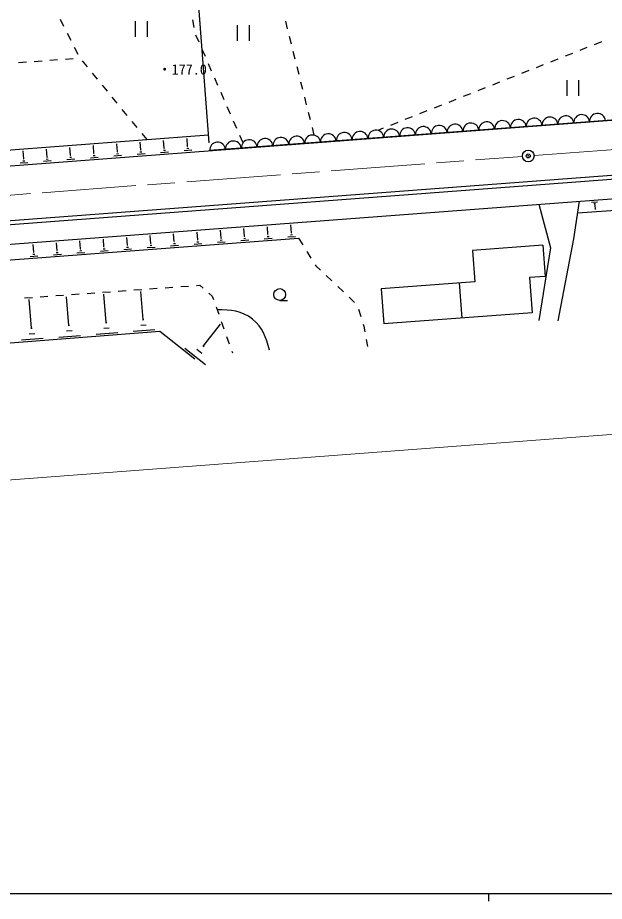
# Model space of a CAD drawing. Units: millimetres, scale not verified. Extents: x 40000 to 680000, y 20000 to 380000.
# Drawn here: x 307868 to 382796, y 204000 to 316840 of the extents above; entities that cross this region are included whole.
import ezdxf
from ezdxf.enums import TextEntityAlignment as Align

# ---------------------------------------------------------------- set-up
doc = ezdxf.new("R2010")
doc.units = ezdxf.units.MM
doc.header["$LTSCALE"] = 1000
doc.header["$PDMODE"] = 32
doc.header["$PDSIZE"] = 500
doc.linetypes.add('CHAIN', pattern=[18.5, 12, -1.5, 3.5, -1.5])
for name, color, linetype, lineweight in [('S-BGD', 7, 'Continuous', 25), ('S-BMK', 2, 'CHAIN', 13), ('S-BMK-SRVR', 3, 'Continuous', 25), ('S-STR-HTXT', 7, 'Continuous', 13), ('S-STR-STRC', 7, 'Continuous', 25), ('S-TTL-BAND', 7, 'Continuous', 25)]:
    doc.layers.add(name, color=color, linetype=linetype, lineweight=lineweight)
doc.styles.add('ＭＳ ゴシック', font='')
doc.styles.get('ＭＳ ゴシック').set_extended_font_data('MS Gothic')

msp = doc.modelspace()

# ---------------------------------------------------------------- linework, layer by layer
at = {"layer": 'S-BGD'}
for p, q in [((313780, 315707), (313324, 316598)), ((322891, 316375), (322891, 314375)), ((324391, 316375), (324391, 314375)), ((330418, 315581), (330236, 316564)), ((342345, 315413), (342102, 316383)), ((335923, 315897), (335923, 313897)), ((337423, 315897), (337423, 313897)), ((314691, 313927), (314236, 314817)), ((331039, 313693), (330638, 314610)), ((342832, 313474), (342588, 314443)), ((382443, 313755), (381513, 313387)), ((315602, 312147), (315147, 313037)), ((331841, 311861), (331440, 312777)), ((380583, 313019), (379653, 312651)), ((311973, 311411), (312970, 311485)), ((313968, 311559), (314965, 311632)), ((343319, 311534), (343075, 312504)), ((376864, 311547), (375934, 311179)), ((378724, 312283), (377794, 311915)), ((307984, 311117), (308981, 311191)), ((309978, 311264), (310976, 311338)), ((316784, 310543), (316150, 311317)), ((332642, 310029), (332241, 310945)), ((343805, 309594), (343562, 310564)), ((375004, 310811), (374074, 310443)), ((318052, 308997), (317418, 309770)), ((371285, 309340), (370355, 308972)), ((373144, 310076), (372214, 309708)), ((319321, 307451), (318686, 308224)), ((333444, 308196), (333043, 309113)), ((344292, 307654), (344049, 308624)), ((369425, 308604), (368495, 308236)), ((378008, 308843), (378008, 306843)), ((379508, 308843), (379508, 306843)), ((334245, 306364), (333845, 307280)), ((365705, 307132), (364776, 306764)), ((367565, 307868), (366635, 307500)), ((279039, 295828), (414677, 306091)), ((320589, 305904), (319955, 306678)), ((344779, 305714), (344535, 306684)), ((363846, 306396), (362916, 306029)), ((321858, 304358), (321223, 305131)), ((397092, 304760), (332385, 299864)), ((335047, 304532), (334646, 305448)), ((345266, 303774), (345022, 304744)), ((360126, 304925), (359196, 304557)), ((361986, 305661), (361056, 305293)), ((323126, 302812), (322492, 303585)), ((335849, 302699), (335448, 303616)), ((358267, 304189), (357337, 303821)), ((345752, 301834), (345509, 302804)), ((354547, 302717), (353854, 302443)), ((356407, 303453), (355477, 303085)), ((291496, 298776), (332234, 301859)), ((324394, 301265), (323760, 302039)), ((329578, 300404), (329503, 301401)), ((336650, 300867), (336249, 301783)), ((248719, 286012), (442166, 300650)), ((251672, 286737), (442128, 301148)), ((314621, 299272), (314545, 300270)), ((317612, 299499), (317537, 300496)), ((320604, 299725), (320528, 300722)), ((323595, 299951), (323520, 300949)), ((326587, 300178), (326511, 301175)), ((326556, 300175), (326618, 300180)), ((329472, 300145), (329722, 300164)), ((329547, 300402), (329609, 300406)), ((308638, 298820), (308563, 299817)), ((311629, 299046), (311554, 300043)), ((311598, 299044), (311661, 299048)), ((314515, 299014), (314764, 299033)), ((314590, 299270), (314652, 299275)), ((317152, 298962), (318149, 299038)), ((317507, 299240), (317756, 299259)), ((317581, 299496), (317644, 299501)), ((320143, 299189), (321140, 299264)), ((320498, 299466), (320747, 299485)), ((320573, 299723), (320635, 299727)), ((323134, 299415), (324132, 299491)), ((323489, 299693), (323739, 299712)), ((323564, 299949), (323626, 299954)), ((326126, 299641), (327123, 299717)), ((326481, 299919), (326730, 299938)), ((329117, 299868), (330114, 299943)), ((248907, 283519), (442354, 298157)), ((308177, 298283), (309174, 298359)), ((308532, 298561), (308782, 298580)), ((308607, 298817), (308669, 298822)), ((311169, 298510), (312166, 298585)), ((311524, 298787), (311773, 298806)), ((314160, 298736), (315157, 298812)), ((378905, 288593), (379617, 293410)), ((379398, 291926), (412037, 294124)), ((374447, 293018), (375932, 287463)), ((381176, 293272), (381912, 293326)), ((381466, 293109), (381649, 293122)), ((381548, 292930), (381594, 292933)), ((381571, 292931), (381615, 292325)), ((339833, 289146), (339757, 290143)), ((342824, 289372), (342749, 290369)), ((324876, 288014), (324800, 289011)), ((327867, 288240), (327792, 289237)), ((330858, 288467), (330783, 289464)), ((333850, 288693), (333774, 289690)), ((336841, 288919), (336766, 289917)), ((336810, 288917), (336872, 288922)), ((339727, 288887), (339976, 288906)), ((339802, 289143), (339864, 289148)), ((342363, 288836), (343361, 288911)), ((342718, 289113), (342968, 289132)), ((342793, 289370), (342855, 289374)), ((251274, 281693), (343747, 288690)), ((309918, 286882), (309843, 287879)), ((312910, 287109), (312834, 288106)), ((315901, 287335), (315826, 288332)), ((318893, 287561), (318817, 288558)), ((321884, 287788), (321809, 288785)), ((321853, 287785), (321915, 287790)), ((324770, 287755), (325019, 287774)), ((324844, 288012), (324907, 288016)), ((327406, 287704), (328403, 287779)), ((327761, 287982), (328010, 288000)), ((327836, 288238), (327898, 288243)), ((330398, 287930), (331395, 288006)), ((330753, 288208), (331002, 288227)), ((330827, 288464), (330890, 288469)), ((333389, 288157), (334386, 288232)), ((333744, 288434), (333993, 288453)), ((333819, 288691), (333881, 288695)), ((336380, 288383), (337378, 288459)), ((336736, 288661), (336985, 288680)), ((339372, 288609), (340369, 288685)), ((343747, 288690), (344273, 287839)), ((374943, 287784), (365969, 287105)), ((374943, 287784), (375245, 283795)), ((376895, 278123), (378905, 288593)), ((309813, 286624), (310062, 286642)), ((309887, 286880), (309949, 286885)), ((312449, 286572), (313446, 286648)), ((312804, 286850), (313053, 286869)), ((312879, 287106), (312941, 287111)), ((315440, 286799), (316437, 286874)), ((315795, 287076), (316045, 287095)), ((315870, 287333), (315932, 287337)), ((318432, 287025), (319429, 287100)), ((318787, 287303), (319036, 287321)), ((318861, 287559), (318924, 287564)), ((321423, 287251), (322420, 287327)), ((321778, 287529), (322028, 287548)), ((324415, 287478), (325412, 287553)), ((344799, 286989), (345325, 286139)), ((365969, 287105), (366271, 283116)), ((375932, 287463), (374426, 278155)), ((309457, 286346), (310455, 286421)), ((345852, 285288), (345934, 285156)), ((345934, 285156), (346551, 284580)), ((347281, 283897), (348012, 283214)), ((375245, 283795), (373251, 283644)), ((373251, 283644), (373590, 279157)), ((322713, 282068), (323711, 282140)), ((324708, 282213), (325705, 282285)), ((326703, 282358), (327700, 282430)), ((328697, 282503), (329695, 282575)), ((330692, 282647), (331114, 282678)), ((331114, 282678), (331549, 282299)), ((348743, 282532), (349397, 281920)), ((366271, 283116), (354305, 282211)), ((354305, 282211), (354644, 277723)), ((364276, 282965), (364616, 278478)), ((308750, 281054), (309747, 281126)), ((310745, 281199), (311742, 281271)), ((312740, 281344), (313737, 281416)), ((314410, 277549), (314124, 281194)), ((314734, 281489), (315732, 281561)), ((316729, 281633), (317726, 281706)), ((318724, 281778), (319721, 281851)), ((319161, 277915), (318877, 281539)), ((320718, 281923), (321716, 281996)), ((323898, 278280), (323615, 281883)), ((332302, 281641), (332706, 281289)), ((332706, 281289), (332863, 280852)), ((349397, 281920), (349472, 281847)), ((350188, 281149), (350903, 280451)), ((309646, 277183), (309358, 280847)), ((333202, 279911), (333540, 278970)), ((341337, 280738), (342337, 280738)), ((351412, 279626), (351708, 278670)), ((373590, 279157), (354644, 277723)), ((319075, 277908), (319247, 277922)), ((323609, 277568), (324294, 277622)), ((323812, 278273), (323984, 278286)), ((331591, 274917), (333776, 277690)), ((333879, 278029), (334218, 277088)), ((352005, 277715), (352086, 277454)), ((261342, 271744), (326033, 276818)), ((309353, 276460), (310048, 276515)), ((309559, 277176), (309733, 277189)), ((314119, 276830), (314810, 276885)), ((314324, 277543), (314497, 277556)), ((317892, 276430), (320646, 276646)), ((318871, 277200), (319559, 277254)), ((322635, 276802), (325375, 277017)), ((326033, 276818), (330504, 273295)), ((352086, 277454), (352211, 276739)), ((308364, 275683), (311145, 275901)), ((313135, 276057), (315902, 276274)), ((334556, 276148), (334895, 275207)), ((352384, 275754), (352542, 274857)), ((329209, 274634), (331874, 272534)), ((330733, 274513), (331399, 273988)), ((331508, 274982), (331674, 274851)), ((335233, 274266), (335314, 274040))]:
    msp.add_line(p, q, dxfattribs=at)
msp.add_circle((341337, 281488), 750, dxfattribs=at)
for centre in [(367773, 302528), (369795, 302681), (371817, 302834), (373839, 302987), (375861, 303140), (377883, 303293), (379905, 303446), (381927, 303599), (353618, 301457), (355640, 301610), (357662, 301763), (359684, 301916), (361707, 302069), (363729, 302222), (365751, 302375), (339464, 300386), (341486, 300539), (343508, 300692), (345530, 300845), (347552, 300998), (349574, 301151), (351596, 301304), (333397, 299927), (335419, 300080), (337442, 300233)]:
    msp.add_arc(centre, 1014, 5.11439, 183.53978, dxfattribs=at)
msp.add_open_spline([(340028, 274383), (339563, 276084), (339230, 277226), (337862, 278330), (336438, 279478), (335170, 279489), (333337, 279535)], degree=3, knots=[0, 0, 0, 0, 1, 1, 1, 2, 2, 2, 2], dxfattribs=at)
at = {"layer": 'S-BMK'}
for p, q in [((373827, 299239), (441883, 304389)), ((274112, 291694), (372331, 299126))]:
    msp.add_line(p, q, dxfattribs=at)
at = {"layer": 'S-BMK-SRVR'}
msp.add_circle((373079, 299183), 750, dxfattribs=at)
msp.add_point((373079, 299183), dxfattribs=at)
at = {"layer": 'S-STR-HTXT'}
msp.add_line((251171, 253605), (450301, 268672), dxfattribs=at)
at = {"layer": 'S-STR-STRC'}
msp.add_line((332310, 300862), (329971, 331773), dxfattribs=at)
at = {"layer": 'S-TTL-BAND'}
for p, q in [((40000, 205000), (579000, 205000)), ((40000, 205000), (579000, 205000)), ((368000, 205000), (368000, 204000)), ((368000, 205000), (368000, 204000))]:
    msp.add_line(p, q, dxfattribs=at)

# ---------------------------------------------------------------- texts
at = {"layer": 'S-BGD', "style": 'ＭＳ ゴシック'}
msp.add_text('・177.0', height=1320, dxfattribs=at).set_placement((325740, 310234), align=Align.MIDDLE_LEFT)

doc.saveas('drawing.dxf')
